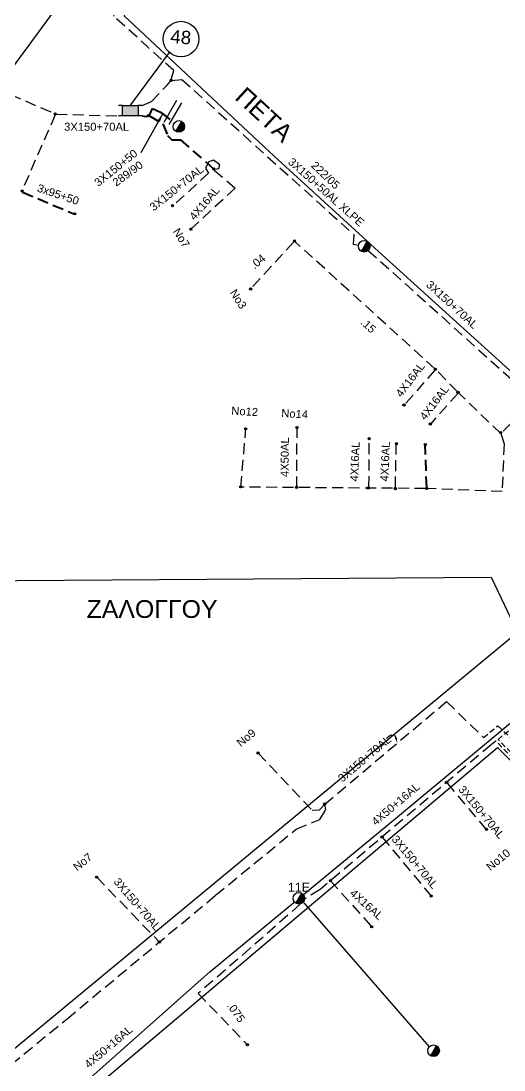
# Model space of a CAD drawing. Header units: millimetres. Extents: x -2238 to -1136, y 747 to 1272.
# Drawn here: x -2011.6 to -1955.9, y 814 to 935.1 of the extents above; entities that cross this region are included whole.
import ezdxf

# ---------------------------------------------------------------- set-up
doc = ezdxf.new("R2010")
doc.units = ezdxf.units.MM
doc.linetypes.add('DASHED', pattern=[19.05, 12.7, -6.35])
for name, color, linetype in [('Link Box 4 Διευθύνσεων', 7, 'Continuous'), ('Άγνωστα', 7, 'Continuous'), ('Γυμνά εναέρια ΧΤ και ΦΟΠ (3Φ)   4x50+16AL', 7, 'Continuous'), ('Επιγραφές - Σχήματα', 7, 'Continuous'), ('Καλώδια ΧΤ   3x150+50AL', 7, 'DASHED'), ('Καλώδια ΧΤ   3x150+70AL', 7, 'DASHED'), ('Καλώδια ΧΤ   3x150AL+50XLPE', 7, 'DASHED'), ('Στύλος ΦΜ', 7, 'Continuous'), ('Στύλος ΦΜ @ 1', 7, 'Continuous'), ('Συνδέσεις', 7, 'Continuous'), ('Τομή', 7, 'Continuous'), ('Υπόβαθρο ΔΕΗ', 7, 'Continuous'), ('Υπόγεια Καλώδια Δικτύου ΧΤ   .04', 7, 'DASHED'), ('Υπόγεια Καλώδια Δικτύου ΧΤ   .15', 7, 'DASHED'), ('Υπόγεια καλώδια Δικτύου ΧΤ και Παρ. ΧΤ - 3X150+70 AL', 7, 'DASHED'), ('Υπόγεια καλώδια Παροχών ΧΤ   .075', 7, 'DASHED'), ('Υπόγεια καλώδια Παροχών ΧΤ   4x16AL', 7, 'DASHED'), ('Υπόγεια καλώδια Παροχών ΧΤ   4x50AL', 7, 'DASHED')]:
    doc.layers.add(name, color=color, linetype=linetype)
doc.styles.get("Standard").update_dxf_attribs({"font": 'ARIAL.TTF'})
doc.linetypes.add('SYN_LINE', pattern='A,0.5,-0.0001,["/\\/\\/\\/",Standard,S=0.1,R=0,X=0,Y=-0.05],-0.25', length=0.7501)
doc.dimstyles.new('ISO-25', dxfattribs={"dimtxt": 2.5, "dimasz": 2.5, "dimexe": 1.25, "dimexo": 0.625, "dimtad": 1, "dimtxsty": 'Standard', "dimcen": 2.5, "dimadec": 0, "dimazin": 0, "dimtfac": 1, "dimtmove": 0, "dimatfit": 3, "dimfxl": 1, "dimarcsym": 0})

# ---------------------------------------------------------------- blocks, each defined once
blk = doc.blocks.new('ΥΠΑΡΧΩΝ ΤΣΙΜΕΝΤΕΝΙΟΣ ΣΤΥΛΟΣ')
at = {"layer": 'Στύλος ΦΜ'}
blk.add_hatch(color=256, dxfattribs=at).paths.add_polyline_path([(-1.29, -2.28, 0.574793), (2.62, 0, 0.268822), (1.3, 2.27)])
blk.add_line((-1.29, -2.28), (1.3, 2.27), dxfattribs=at)
blk.add_circle((0, 0), 2.62, dxfattribs=at)
at = {"layer": 'Στύλος ΦΜ', "flags": 4}
for tag, p in [('ΑΡΙΘΜΟΣ', (-4.68, 8.05)), ('ΤΥΠΟΣ', (-4.91, 3.03))]:
    blk.add_attdef(tag, p, '', height=4, dxfattribs=at)
blk = doc.blocks.new('_ΣΥΝΔΕΣΗ')
at = {"layer": 'Συνδέσεις', "linetype": 'SYN_LINE', "ltscale": 40}
blk.add_hatch(color=256, dxfattribs=at).paths.add_polyline_path([(0.5, -0.01, 1), (-0.5, -0.01, 1)])
at = {"layer": 'Συνδέσεις'}
blk.add_circle((0, -0.01), 0.5, dxfattribs=at)
blk = doc.blocks.new('ΤΟΜΗ')
at = {"layer": 'Τομή', "ltscale": 40}
for p, q in [((-5.68, 0), (5.68, 0)), ((5.68, -2.33), (-5.68, -2.33))]:
    blk.add_line(p, q, dxfattribs=at)
blk = doc.blocks.new('LINK BOX 4 ΑΝΑΧΩΡΗΣΕΩΝ')
at = {"layer": 'Link Box 4 Διευθύνσεων', "ltscale": 40}
blk.add_hatch(color=256, dxfattribs=at).paths.add_polyline_path([(-3.54, 0), (-3.54, -4.67), (3.54, -4.67), (3.54, 0)])
for p, q in [((-3.54, 0), (-5.33, 0)), ((5.33, 0), (3.54, 0)), ((-3.54, -4.67), (-5.33, -4.67)), ((5.33, -4.67), (3.54, -4.67))]:
    blk.add_line(p, q, dxfattribs=at)
blk.add_lwpolyline([(-3.54, -4.67), (-3.54, 0), (3.54, 0), (3.54, -4.67)], close=True, dxfattribs=at)

msp = doc.modelspace()

# ---------------------------------------------------------------- linework, layer by layer
at = {"layer": 'Άγνωστα', "color": 30, "lineweight": 40, "ltscale": 0.1}
msp.add_lwpolyline([(-1997.65, 924.16), (-1997.17, 924.1), (-1997.04, 924.16)], dxfattribs=at)
at = {"layer": 'Άγνωστα', "color": 30, "linetype": 'DASHED', "lineweight": 40, "ltscale": 0.1}
for points in [[(-1996.81, 924.26), (-1996.45, 925.01), (-1995.45, 924.55), (-1993.94, 923.36)], [(-1996.8, 924.18), (-1995.25, 923.25), (-1994.71, 921.92), (-1994.21, 921.4), (-1993.21, 921.41), (-1989.37, 918.03)], [(-2011.45, 915.37), (-2005.41, 912.81)]]:
    msp.add_lwpolyline(points, dxfattribs=at)
at = {"layer": 'Άγνωστα', "color": 6, "linetype": 'DASHED', "lineweight": 40, "ltscale": 0.1}
msp.add_lwpolyline([(-1964.8, 881.28), (-1964.98, 886.3)], dxfattribs=at)
at = {"layer": 'Άγνωστα', "color": 85, "ltscale": 0.1}
msp.add_lwpolyline([(-1978.98, 833.32), (-1964.51, 816.7)], dxfattribs=at)
at = {"layer": 'Γυμνά εναέρια ΧΤ και ΦΟΠ (3Φ)   4x50+16AL', "color": 7, "ltscale": 0.1}
msp.add_lwpolyline([(-2020.93, 918.46), (-1993.4, 955.93)], dxfattribs=at)
at = {"layer": 'Γυμνά εναέρια ΧΤ και ΦΟΠ (3Φ)   4x50+16AL', "color": 30, "linetype": 'DASHED', "ltscale": 0.1}
for points in [[(-1994.29, 928.39), (-1994, 929.41), (-2000.91, 935.67), (-2000.25, 938.34), (-1999.3, 940.85)], [(-1997.65, 925.36), (-1996.56, 925.83), (-1994.76, 927.73), (-1994.37, 928.17)]]:
    msp.add_lwpolyline(points, dxfattribs=at)
at = {"layer": 'Γυμνά εναέρια ΧΤ και ΦΟΠ (3Φ)   4x50+16AL', "color": 85, "ltscale": 0.1}
for points in [[(-1979.03, 834.27), (-1968.42, 843.05), (-1950.61, 857.81)], [(-2012.06, 806.91), (-2003.87, 812.88), (-1989.85, 825.35), (-1980.12, 833.36)]]:
    msp.add_lwpolyline(points, dxfattribs=at)
at = {"layer": 'Επιγραφές - Σχήματα', "ltscale": 0.1}
for points in [[(-1994.52, 931.5), (-1999.09, 925.3)], [(-1969.44, 852.32), (-1969.16, 852.54), (-1968.87, 852.71), (-1968.52, 852.66), (-1968.36, 852.4)]]:
    msp.add_lwpolyline(points, dxfattribs=at)
msp.add_circle((-1993.16, 933.04), 2.05, dxfattribs=at)
at = {"layer": 'Επιγραφές - Σχήματα'}
msp.add_solid([(-1968.26, 852.44), (-1968.18, 851.73), (-1968.48, 852.37)], dxfattribs=at)
at = {"layer": 'Καλώδια ΧΤ   3x150+50AL', "color": 6, "ltscale": 0.05}
for points in [[(-1953.01, 848.67), (-1956.57, 852.17), (-1953.88, 854.41)], [(-1951.14, 846.72), (-1951.04, 846.55), (-1951.05, 846.51), (-1951.06, 846.48), (-1951.08, 846.44), (-1951.12, 846.43), (-1951.15, 846.42), (-1951.18, 846.43), (-1951.21, 846.43), (-1951.25, 846.44), (-1951.28, 846.46), (-1951.32, 846.48), (-1951.37, 846.52), (-1951.42, 846.56), (-1956.82, 851.99), (-1957.37, 851.56)]]:
    msp.add_lwpolyline(points, dxfattribs=at)
at = {"layer": 'Καλώδια ΧΤ   3x150+50AL', "color": 1, "ltscale": 0.05}
msp.add_lwpolyline([(-1958.23, 852.39), (-1956.6, 853.76), (-1952.15, 849.5)], dxfattribs=at)
at = {"layer": 'Καλώδια ΧΤ   3x150+50AL', "color": 27, "linetype": 'DASHED', "ltscale": 0.1}
msp.add_lwpolyline([(-2068.44, 821.51), (-2068.44, 821.51), (-2068.44, 821.51), (-2062.53, 819.23), (-2066.3, 809.36), (-2069.35, 800.74), (-2064.61, 797.22), (-2065.93, 794.8), (-2064.6, 793.55), (-2059.87, 791.78), (-2051.41, 788.31), (-2050.75, 788.15), (-2049.75, 788.98), (-2046.46, 789.24), (-2043.9, 789.43), (-2034.68, 796.74), (-2021.61, 807.42), (-2006.3, 819.93), (-1989.16, 834.19), (-1979.85, 841.83), (-1977.14, 842.94), (-1976.46, 844.04), (-1976.56, 844.71)], dxfattribs=at)
at = {"layer": 'Καλώδια ΧΤ   3x150+70AL', "color": 6, "linetype": 'DASHED', "ltscale": 0.1}
msp.add_lwpolyline([(-1971.55, 908.64), (-1971.55, 908.64), (-1971.55, 908.64), (-1971.55, 908.64), (-1952.38, 891.38)], dxfattribs=at)
at = {"layer": 'Καλώδια ΧΤ   3x150AL+50XLPE', "color": 30, "linetype": 'DASHED', "ltscale": 0.1}
msp.add_lwpolyline([(-1994.27, 928.24), (-1993.06, 928.39), (-1973.22, 910.48), (-1973.29, 909.36), (-1972.67, 909.24)], dxfattribs=at)
at = {"layer": 'Υπόβαθρο ΔΕΗ', "ltscale": 0.1}
for points in [[(-1985.35, 942.15), (-1998.16, 940.85), (-1999.73, 935.71), (-1982.41, 919.51), (-1969.95, 908.12), (-1951.17, 891.13), (-1940.58, 881.41), (-1920.49, 881.01), (-1923.94, 948.73), (-1951.17, 946.1)], [(-2004.23, 785.79), (-2026.36, 787.05), (-2025.8, 794.41), (-2005.31, 810.15), (-1956.64, 851.26), (-1914.05, 808.12), (-1938.96, 781.24)]]:
    msp.add_lwpolyline(points, close=True, dxfattribs=at)
msp.add_lwpolyline([(-1957.38, 870.93), (-1954.31, 864.52), (-2046.1, 788.54), (-2061.73, 794.86), (-2028.52, 870.41), (-1957.38, 870.93)], dxfattribs=at)
at = {"layer": 'Υπόγεια Καλώδια Δικτύου ΧΤ   .04', "color": 6, "linetype": 'DASHED', "ltscale": 0.1}
msp.add_lwpolyline([(-1980.15, 909.62), (-1985.16, 904.15)], dxfattribs=at)
at = {"layer": 'Υπόγεια Καλώδια Δικτύου ΧΤ   .15', "color": 6, "linetype": 'DASHED', "ltscale": 0.1}
for points in [[(-1963.89, 895.01), (-1979.97, 909.63)], [(-1961.28, 892.34), (-1963.71, 894.83)], [(-1956.26, 887.49), (-1961.09, 892.16)], [(-1952.38, 891.38), (-1956.13, 887.62)], [(-1986.25, 881.31), (-1985.67, 888.11)], [(-1956.26, 887.49), (-1955.88, 886.3), (-1956.09, 880.81), (-1964.67, 881.15)], [(-1964.93, 881.15), (-1986.25, 881.31)]]:
    msp.add_lwpolyline(points, dxfattribs=at)
at = {"layer": 'Υπόγεια καλώδια Δικτύου ΧΤ και Παρ. ΧΤ - 3X150+70 AL', "color": 30, "linetype": 'DASHED', "ltscale": 0.1}
for points in [[(-2016.36, 928.16), (-2007.8, 924.46)], [(-2007.68, 924.28), (-2011.48, 915.62)], [(-2007.55, 924.39), (-2000.38, 924.16)], [(-1989.24, 918.03), (-1988.78, 918.1), (-1988.68, 918.54), (-1989.4, 919.07), (-1989.93, 918.85), (-1990.32, 918.15), (-1989.97, 917.56), (-1994.11, 913.76)]]:
    msp.add_lwpolyline(points, dxfattribs=at)
at = {"layer": 'Υπόγεια καλώδια Δικτύου ΧΤ και Παρ. ΧΤ - 3X150+70 AL', "color": 27, "linetype": 'DASHED', "ltscale": 0.1}
for points in [[(-1984.25, 850.6), (-1978.01, 844), (-1977.19, 844.06), (-1976.56, 844.71), (-1962.52, 856.54), (-1958.23, 852.39)], [(-2002.88, 836.27), (-1995.66, 828.78)]]:
    msp.add_lwpolyline(points, dxfattribs=at)
at = {"layer": 'Υπόγεια καλώδια Δικτύου ΧΤ και Παρ. ΧΤ - 3X150+70 AL', "color": 6, "linetype": 'DASHED', "ltscale": 0.1}
for points in [[(-1957.37, 851.56), (-1977.09, 834.87), (-1978.97, 833.69)], [(-1957.9, 841.79), (-1962.49, 847.22)], [(-1969.95, 840.91), (-1964.29, 834.1)]]:
    msp.add_lwpolyline(points, dxfattribs=at)
at = {"layer": 'Υπόγεια καλώδια Παροχών ΧΤ   .075', "color": 6, "linetype": 'DASHED', "ltscale": 0.1}
msp.add_lwpolyline([(-1979.39, 833.14), (-1985.16, 828.07), (-1991.18, 822.85), (-1985.5, 816.93)], dxfattribs=at)
at = {"layer": 'Υπόγεια καλώδια Παροχών ΧΤ   4x16AL', "color": 30, "linetype": 'DASHED', "ltscale": 0.1}
msp.add_lwpolyline([(-1989.33, 917.91), (-1986.91, 915.83), (-1991.97, 911.15)], dxfattribs=at)
at = {"layer": 'Υπόγεια καλώδια Παροχών ΧΤ   4x16AL', "color": 6, "linetype": 'DASHED', "ltscale": 0.1}
for points in [[(-1963.86, 894.81), (-1967.41, 890.76)], [(-1961.19, 892.12), (-1964.38, 888.59)], [(-1971.47, 881.31), (-1971.43, 887)], [(-1968.41, 881.25), (-1968.31, 886.44)], [(-1975.9, 835.87), (-1971.14, 830.53)]]:
    msp.add_lwpolyline(points, dxfattribs=at)
at = {"layer": 'Υπόγεια καλώδια Παροχών ΧΤ   4x50AL', "color": 6, "linetype": 'DASHED', "ltscale": 0.1}
msp.add_lwpolyline([(-1979.81, 881.27), (-1979.76, 888.21)], dxfattribs=at)

# ---------------------------------------------------------------- block references
at = {"layer": 'Link Box 4 Διευθύνσεων', "ltscale": 0.1, "xscale": 0.2565857821764941, "yscale": 0.2565857821764941, "zscale": 0.2565857821764941}
msp.add_blockref('LINK BOX 4 ΑΝΑΧΩΡΗΣΕΩΝ', (-1999.02, 925.36), dxfattribs=at)
at = {"layer": 'Στύλος ΦΜ @ 1', "ltscale": 0.1, "xscale": 0.2565857821764941, "yscale": 0.2565857821764941, "zscale": 0.2565857821764941}
for p in [(-1993.41, 922.95), (-1972.01, 909.12), (-1964.01, 816.24)]:
    msp.add_blockref('ΥΠΑΡΧΩΝ ΤΣΙΜΕΝΤΕΝΙΟΣ ΣΤΥΛΟΣ', p, dxfattribs=at)
at = {"layer": 'Στύλος ΦΜ @ 1', "ltscale": 0.1}
ref = msp.add_blockref('ΥΠΑΡΧΩΝ ΤΣΙΜΕΝΤΕΝΙΟΣ ΣΤΥΛΟΣ', (-1979.56, 833.84), dxfattribs=dict(at, xscale=0.2565857821764941, yscale=0.2565857821764941, zscale=0.2565857821764941))
ref.add_attrib('ΤΥΠΟΣ', '11E', (-1980.82, 834.61), dxfattribs={"layer": 'Στύλος ΦΜ', "height": 1.026, "flags": 4})
at = {"layer": 'Συνδέσεις', "ltscale": 0.1, "xscale": 0.2565857821764941, "yscale": 0.2565857821764941, "zscale": 0.2565857821764941}
for p in [(-1994.29, 928.27), (-2007.68, 924.41), (-1996.93, 924.21), (-1989.37, 918.03), (-2011.49, 915.5), (-1994.14, 913.81), (-2005.42, 912.87), (-1992.03, 911.09), (-1980.06, 909.72), (-1985.11, 904.2), (-1963.8, 894.93), (-1967.43, 890.79), (-1985.7, 888.04), (-1979.76, 888.2), (-1964.38, 888.59), (-1971.44, 886.91), (-1956.26, 887.62), (-1968.29, 886.33), (-1964.96, 886.23), (-1986.28, 881.35), (-1979.81, 881.28), (-1971.54, 881.2), (-1968.41, 881.13), (-1964.8, 881.15), (-1984.26, 850.61), (-1962.5, 847.23), (-1976.57, 844.72), (-1957.9, 841.8), (-1969.95, 840.91), (-2002.89, 836.28), (-1975.9, 835.88), (-1964.29, 834.11), (-1971.15, 830.54), (-1995.66, 828.79), (-1985.5, 816.93)]:
    msp.add_blockref('_ΣΥΝΔΕΣΗ', p, dxfattribs=at)
at = {"layer": 'Συνδέσεις', "color": 6, "ltscale": 0.1, "xscale": 0.2565857821764941, "yscale": 0.2565857821764941, "zscale": 0.2565857821764941}
msp.add_blockref('_ΣΥΝΔΕΣΗ', (-1961.19, 892.25), dxfattribs=at)
at = {"layer": 'Τομή', "ltscale": 0.1, "xscale": 0.2565857821764359, "yscale": 0.2565857821764359, "zscale": 0.2565857821764359, "rotation": 240.0671821941092}
msp.add_blockref('ΤΟΜΗ', (-1993.84, 924.43), dxfattribs=at)

# ---------------------------------------------------------------- texts
at = {"layer": 'Γυμνά εναέρια ΧΤ και ΦΟΠ (3Φ)   4x50+16AL', "color": 7, "ltscale": 0.1, "char_height": 0.924, "width": 86.4036, "attachment_point": 1, "rotation": 40.3059}
for insert in [(-1971.28, 842.88), (-2004.42, 814.85)]:
    msp.add_mtext('4X50+16AL', dxfattribs=dict(at, insert=insert))
at = {"layer": 'Επιγραφές - Σχήματα', "ltscale": 0.1, "attachment_point": 5}
for s, insert, char_height, rotation in [('48', (-1993.18, 933.26), 1.54, 355.744), ('ΠΕΤΑ', (-1983.56, 924.33), 2.053, 317.3369), ('289/90', (-1999.31, 917.51), 0.924, 35.9119), ('222/05', (-1976.48, 917.32), 0.924, 316.4909), ('No7', (-1993.12, 910.08), 0.924, 302.4935), ('No3', (-1986.55, 903.02), 0.924, 302.4935), ('No12', (-1985.81, 890.05), 0.924, 356.7756), ('No14', (-1980.04, 889.77), 0.924, 356.7756)]:
    msp.add_mtext(s, dxfattribs=dict(at, insert=insert, char_height=char_height, rotation=rotation))
at = {"layer": 'Επιγραφές - Σχήματα', "ltscale": 0.1, "char_height": 0.924, "attachment_point": 1}
for s, insert, width, rotation in [('3x95+50', (-2009.55, 916.34), 2.4947, 341.3179), ('No9', (-1986.85, 851.99), 2.3267, 39.1146), ('No10', (-1958.04, 837.67), 2.3267, 39.1146), ('No7', (-2005.72, 837.65), 2.3267, 39.1146)]:
    msp.add_mtext(s, dxfattribs=dict(at, insert=insert, width=width, rotation=rotation))
at = {"layer": 'Επιγραφές - Σχήματα', "ltscale": 0.1, "insert": (-1996.5, 867.22), "char_height": 2.053, "attachment_point": 5}
msp.add_mtext('ΖΑΛΟΓΓΟΥ', dxfattribs=at)
at = {"layer": 'Καλώδια ΧΤ   3x150+70AL', "color": 7, "linetype": 'DASHED', "ltscale": 0.1, "insert": (-1964.33, 905.25), "char_height": 0.924, "width": 86.4036, "attachment_point": 1, "rotation": 317.6235}
msp.add_mtext('3X150+70AL', dxfattribs=at)
at = {"layer": 'Καλώδια ΧΤ   3x150AL+50XLPE', "color": 7, "linetype": 'DASHED', "ltscale": 0.1, "insert": (-1980.28, 919.43), "char_height": 0.9237, "width": 86.4036, "attachment_point": 1, "rotation": 318.4552}
msp.add_mtext('3X150+50AL XLPE', dxfattribs=at)
at = {"layer": 'Υπόγεια Καλώδια Δικτύου ΧΤ   .04', "color": 7, "linetype": 'DASHED', "ltscale": 0.1, "insert": (-1985.28, 907.15), "char_height": 0.924, "width": 86.4036, "attachment_point": 1, "rotation": 39.0713}
msp.add_mtext('.04', dxfattribs=at)
at = {"layer": 'Υπόγεια Καλώδια Δικτύου ΧΤ   .15', "color": 7, "linetype": 'DASHED', "ltscale": 0.1, "insert": (-1971.88, 900.91), "char_height": 0.924, "width": 86.4036, "attachment_point": 1, "rotation": 317.1067}
msp.add_mtext('.15', dxfattribs=at)
at = {"layer": 'Υπόγεια καλώδια Δικτύου ΧΤ και Παρ. ΧΤ - 3X150+70 AL', "color": 7, "linetype": 'DASHED', "ltscale": 0.1, "insert": (-2006.65, 923.38), "char_height": 0.924, "width": 86.4036, "attachment_point": 1}
msp.add_mtext('3X150+70AL', dxfattribs=at)
at = {"layer": 'Υπόγεια καλώδια Δικτύου ΧΤ και Παρ. ΧΤ - 3X150+70 AL', "color": 7, "linetype": 'DASHED', "ltscale": 0.1, "char_height": 0.924, "width": 86.4036, "attachment_point": 1}
for s, insert, rotation in [('3X150+50', (-2003.28, 916.68), 38.7436), ('3X150+70AL', (-1996.89, 913.85), 38.7436), ('3X150+70AL', (-1975.15, 847.89), 40.0491), ('3X150+70AL', (-1960.5, 846.97), 309.659), ('3X150+70AL', (-1968.2, 841.21), 309.659), ('3X150+70AL', (-2000.3, 836.3), 310.6252)]:
    msp.add_mtext(s, dxfattribs=dict(at, insert=insert, rotation=rotation))
at = {"layer": 'Υπόγεια καλώδια Παροχών ΧΤ   .075', "color": 7, "linetype": 'DASHED', "ltscale": 0.1, "insert": (-1987.15, 821.97), "char_height": 0.924, "width": 86.4036, "attachment_point": 1, "rotation": 305.5604}
msp.add_mtext('.075', dxfattribs=at)
at = {"layer": 'Υπόγεια καλώδια Παροχών ΧΤ   4x16AL', "color": 7, "linetype": 'DASHED', "ltscale": 0.1, "char_height": 0.924, "width": 86.4036, "attachment_point": 1}
for insert, rotation in [((-1992.3, 912.64), 49.7344), ((-1968.47, 892.17), 52.6283), ((-1965.7, 889.52), 52.6283), ((-1973.65, 881.99), 87.612), ((-1970.16, 881.99), 87.612)]:
    msp.add_mtext('4X16AL', dxfattribs=dict(at, insert=insert, rotation=rotation))
at = {"layer": 'Υπόγεια καλώδια Παροχών ΧΤ   4x16AL', "linetype": 'DASHED', "ltscale": 0.1, "insert": (-1973.14, 834.99), "char_height": 0.9237, "width": 86.4036, "attachment_point": 1, "rotation": 318.3905}
msp.add_mtext('{\\C256;4X16AL}', dxfattribs=at)
at = {"layer": 'Υπόγεια καλώδια Παροχών ΧΤ   4x50AL', "color": 7, "linetype": 'DASHED', "ltscale": 0.1, "insert": (-1981.67, 882.48), "char_height": 0.924, "width": 86.4036, "attachment_point": 1, "rotation": 89.5278}
msp.add_mtext('4X50AL', dxfattribs=at)

# ---------------------------------------------------------------- leaders
at = {"layer": 'Επιγραφές - Σχήματα', "ltscale": 40}
msp.add_leader([(-1995.25, 924.43), (-1997.81, 919.89)], dimstyle='ISO-25', override={"dimasz": 1, "dimtad": 0}, dxfattribs=at)

doc.saveas('drawing.dxf')
